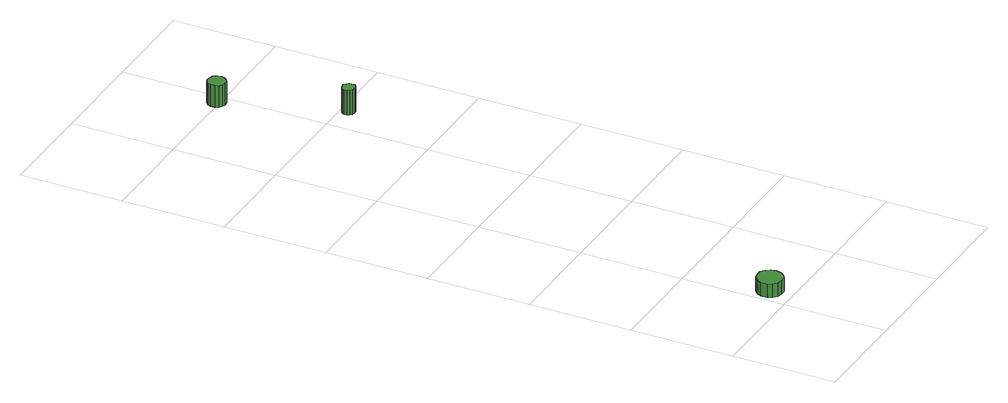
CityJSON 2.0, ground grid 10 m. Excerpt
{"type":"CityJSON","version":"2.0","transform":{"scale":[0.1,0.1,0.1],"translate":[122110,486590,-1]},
"CityObjects":{
"tree1":{"type":"SolitaryVegetationObject","attributes":{"function":"something"},"geometry":[{"type":"MultiSurface","lod":"1","boundaries":[[[0,1,2,3,4,5,6,7,8,9,10,11,12,13,14]],[[15,16,17,18,19,20,21,22,23,24,25,26,27,28,29]],[[0,29,28,1]],[[1,28,27,2]],[[2,27,26,3]],[[3,26,25,4]],[[4,25,24,5]],[[5,24,23,6]],[[6,23,22,7]],[[7,22,21,8]],[[8,21,20,9]],[[9,20,19,10]],[[10,19,18,11]],[[11,18,17,12]],[[12,17,16,13]],[[13,16,15,14]],[[14,15,29,0]]]}]},
"tree2":{"type":"SolitaryVegetationObject","attributes":{"function":"something"}},
"tree3":{"type":"SolitaryVegetationObject","attributes":{"function":"something"},"geometry":[{"type":"MultiSurface","lod":"1","boundaries":[[[30,31,32,33,34,35,36,37,38,39,40,41,42,43,44]],[[45,46,47,48,49,50,51,52,53,54,55,56,57,58,59]],[[30,59,58,31]],[[31,58,57,32]],[[32,57,56,33]],[[33,56,55,34]],[[34,55,54,35]],[[35,54,53,36]],[[36,53,52,37]],[[37,52,51,38]],[[38,51,50,39]],[[39,50,49,40]],[[40,49,48,41]],[[41,48,47,42]],[[42,47,46,43]],[[43,46,45,44]],[[44,45,59,30]]]}]},
"tree4":{"type":"SolitaryVegetationObject","attributes":{"function":"something"},"geometry":[{"type":"MultiSurface","lod":"1","boundaries":[[[60,61,62,63,64,65,66,67,68,69,70,71,72,73,74]],[[75,76,77,78,79,80,81,82,83,84,85,86,87,88,89]],[[60,89,88,61]],[[61,88,87,62]],[[62,87,86,63]],[[63,86,85,64]],[[64,85,84,65]],[[65,84,83,66]],[[66,83,82,67]],[[67,82,81,68]],[[68,81,80,69]],[[69,80,79,70]],[[70,79,78,71]],[[71,78,77,72]],[[72,77,76,73]],[[73,76,75,74]],[[74,75,89,60]]]}]}
},
"vertices":[
[29,22,18],[28,27,18],[25,31,18],[21,34,18],[16,34,18],[11,33,18],[7,29,18],[5,25,18],[5,19,18],[7,15,18],[11,11,18],[16,10,18],[21,10,18],[25,13,18],[28,17,18],[28,17,4],[25,13,4],[21,10,4],[16,10,4],[11,11,4],[7,15,4],[5,19,4],[5,25,4],[7,29,4],[11,33,4],[16,34,4],[21,34,4],[25,31,4],[28,27,4],[29,22,4],
[95,600,29],[94,604,29],[92,607,29],[89,608,29],[85,609,29],[82,608,29],[79,605,29],[78,602,29],[78,598,29],[79,595,29],[82,593,29],[85,592,29],[89,592,29],[92,594,29],[94,597,29],[94,597,7],[92,594,7],[89,592,7],[85,592,7],[82,593,7],[79,595,7],[78,598,7],[78,602,7],[79,605,7],[82,608,7],[85,609,7],[89,608,7],[92,607,7],[94,604,7],[95,600,7],
[130,490,32],[130,492,32],[128,494,32],[126,496,32],[124,496,32],[121,495,32],[119,493,32],[118,491,32],[118,488,32],[119,486,32],[121,484,32],[124,484,32],[126,484,32],[128,485,32],[130,487,32],[130,487,7],[128,485,7],[126,484,7],[124,484,7],[121,484,7],[119,486,7],[118,488,7],[118,491,7],[119,493,7],[121,495,7],[124,496,7],[126,496,7],[128,494,7],[130,492,7],[130,490,7]
]}
